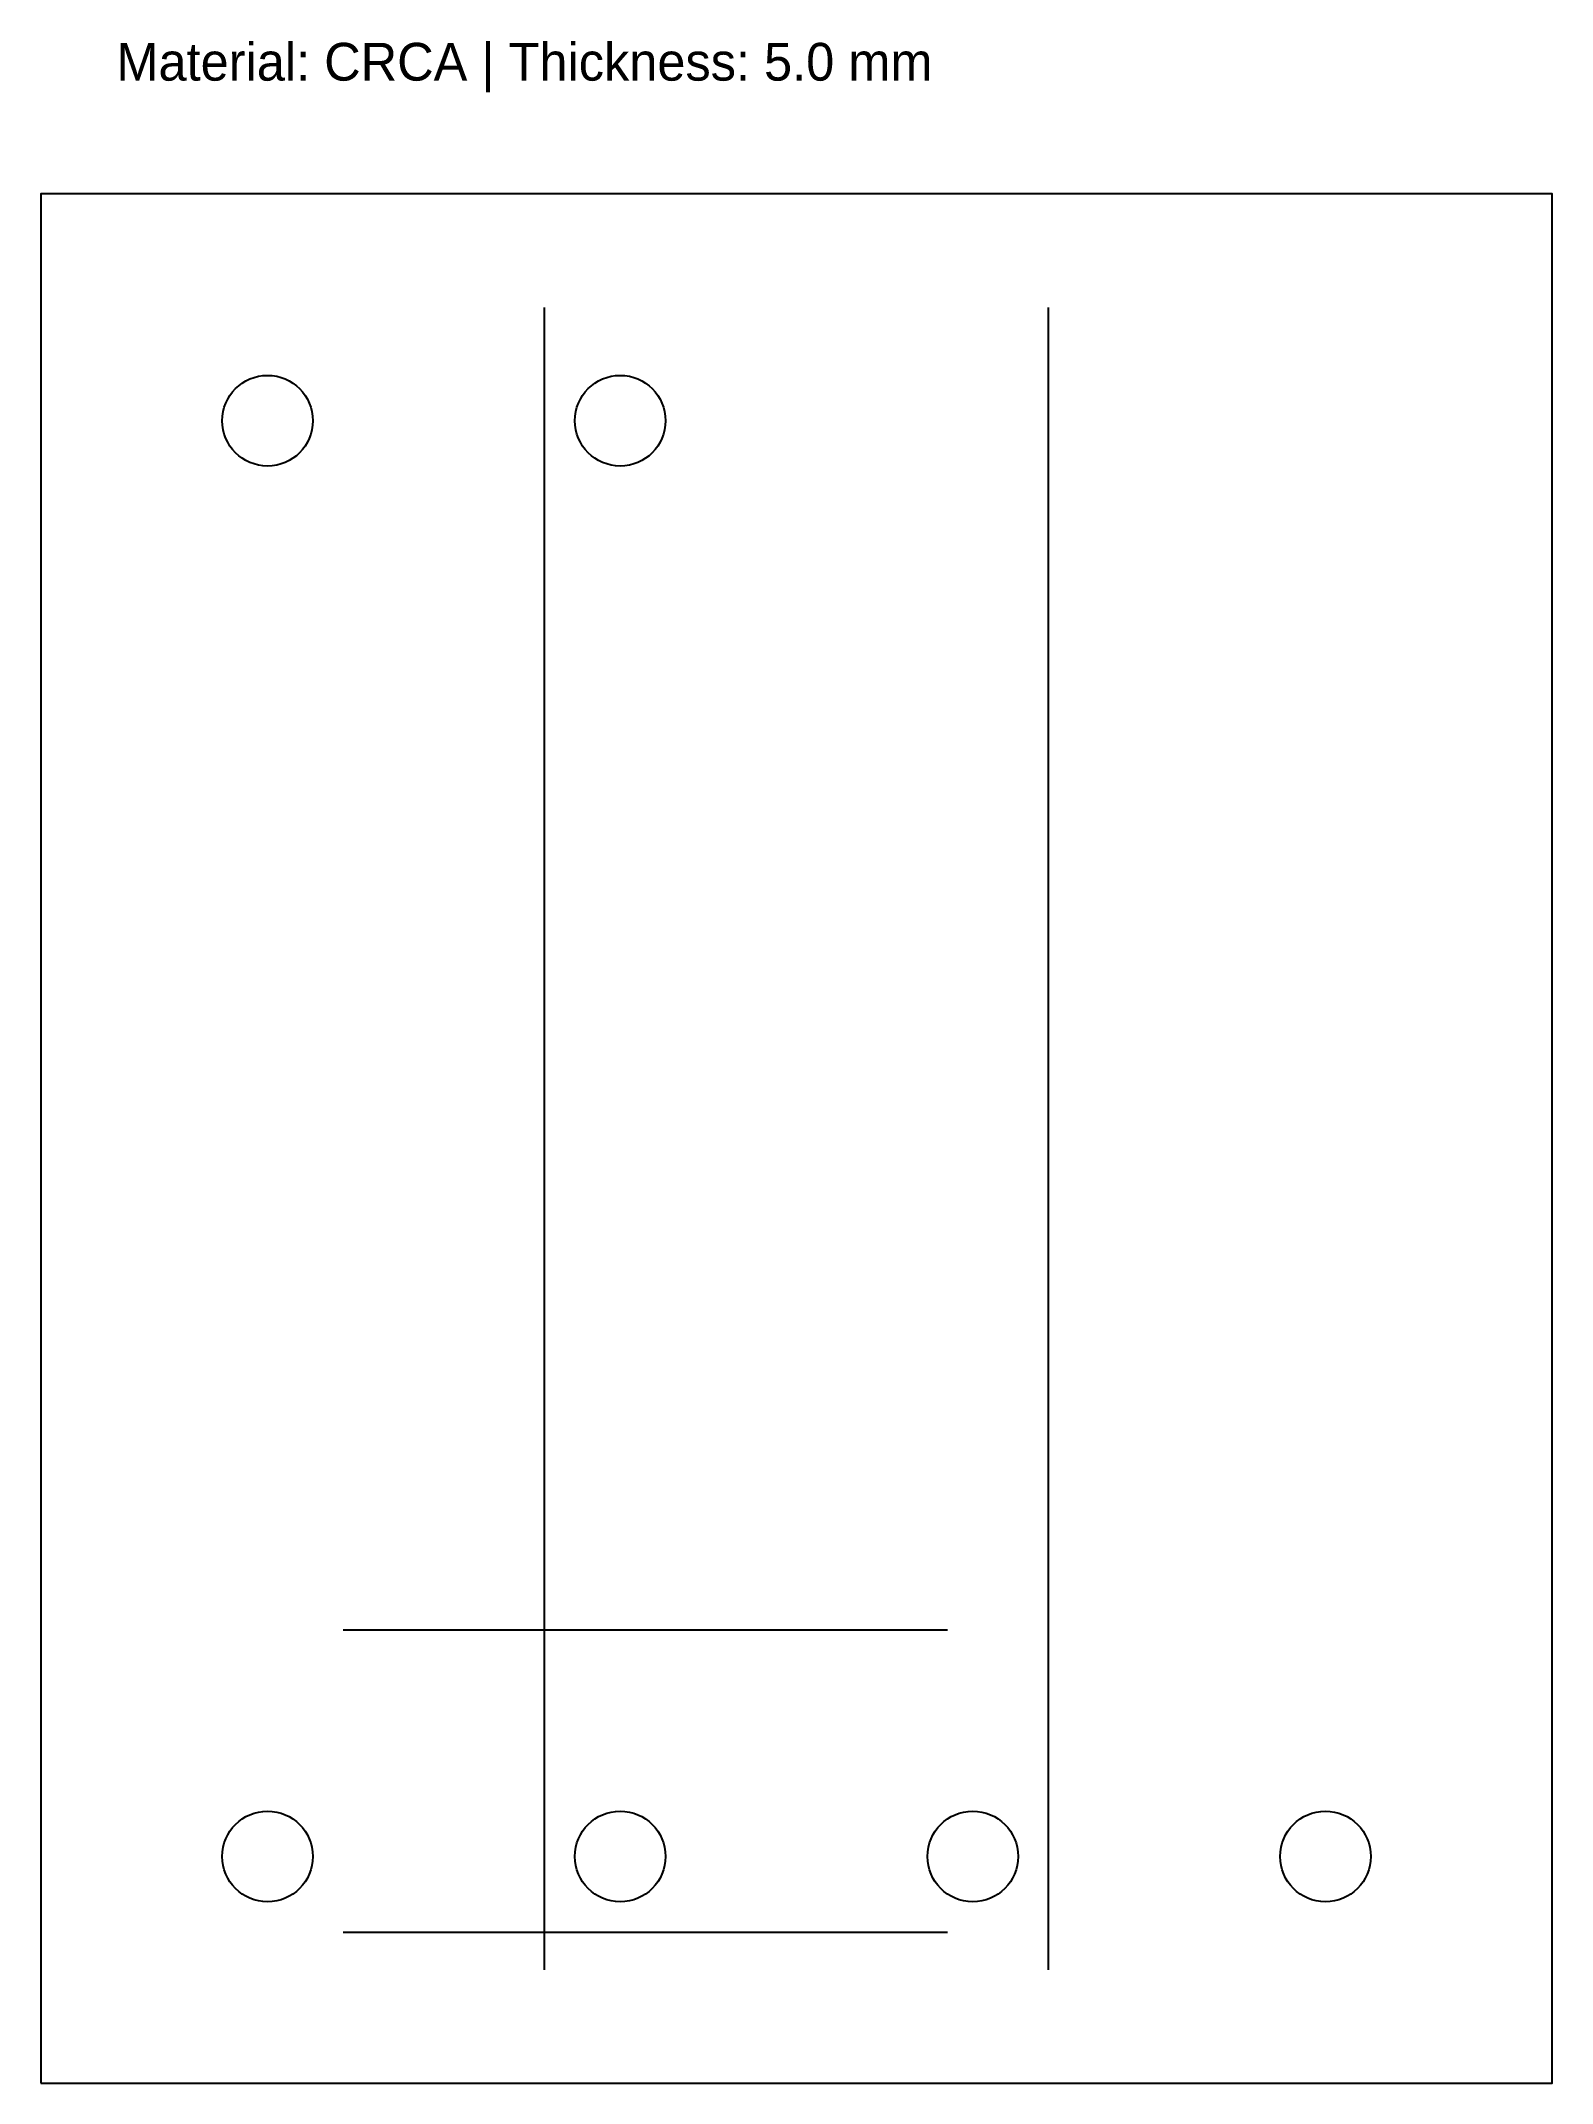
# Model space of a CAD drawing. Header units: metres. Extents: x 0 to 200, y 0 to 270.
import ezdxf

# ---------------------------------------------------------------- set-up
doc = ezdxf.new("R2010")
doc.units = ezdxf.units.M

msp = doc.modelspace()

# ---------------------------------------------------------------- linework, layer by layer
at = {"layer": 'BEND'}
for p, q in [((66.67, 15), (66.67, 235)), ((133.33, 15), (133.33, 235))]:
    msp.add_line(p, q, dxfattribs=at)
at = {"layer": 'CUT'}
msp.add_lwpolyline([(0, 0), (200, 0), (200, 250), (0, 250)], close=True, dxfattribs=at)
at = {"layer": 'HOLES'}
for centre in [(30, 220), (76.67, 220), (30, 30), (76.67, 30), (123.33, 30), (170, 30)]:
    msp.add_circle(centre, 6, dxfattribs=at)
at = {"layer": 'WELDS', "linetype": 'CONTINUOUS'}
for p, q in [((40, 60), (120, 60)), ((40, 20), (120, 20))]:
    msp.add_line(p, q, dxfattribs=at)

# ---------------------------------------------------------------- texts
at = {"layer": 'NOTES'}
msp.add_text('Material: CRCA | Thickness: 5.0 mm', height=5, dxfattribs=at).set_placement((10, 265))

doc.saveas('drawing.dxf')
